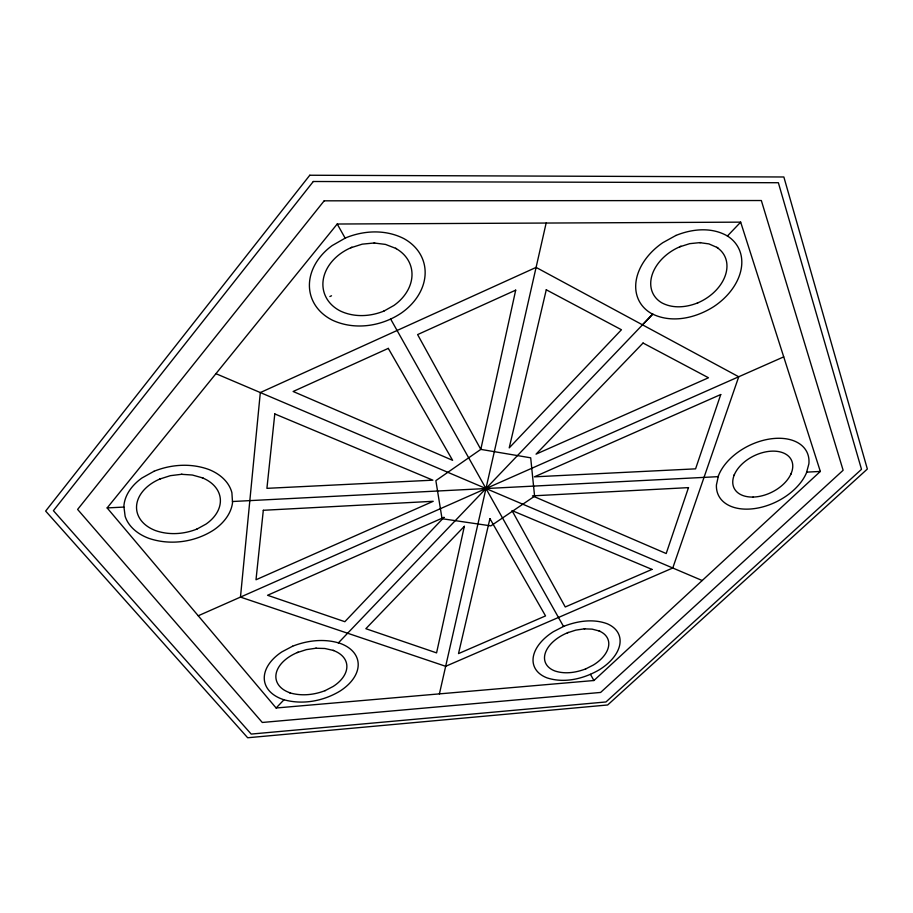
<?xml version="1.0" encoding="UTF-8"?>
<svg xmlns="http://www.w3.org/2000/svg" width="913" height="913" viewBox="0 0 913 913"><rect width="100%" height="100%" fill="white"/><g stroke="black" fill="none" stroke-linecap="round" stroke-linejoin="round"><path stroke-width="1.37" d="M439.415 693.88L546.145 223.057M734.109 475.308L734.292 474.532M790.978 474.224L791.172 473.448M107.141 507.925L337.217 224.016L740.671 222.144L820.331 471.439L593.918 680.516L276.125 707.997L107.141 507.925L123.963 507.069M276.125 707.997L284.023 699.746M338.335 642.935L652.829 314.026L642.49 324.834M727.399 236.033L740.671 222.144M383.962 311.048C370.164 316.708 354.176 317.484 340.481 311.071A45.296 35.47 -16.8 0 1 323.282 279.481A45.296 35.47 -16.8 0 1 350.775 247.788L351.893 247.149M383.643 311.23L393.925 305.456A45.296 35.47 -16.8 0 0 395.523 248.279M196.98 529.049C183.912 534.288 169.11 535.269 155.712 530.658A42.192 29.364 -8.9 0 1 136.596 505.699A42.192 29.364 -8.9 0 1 159.809 479.04L160.677 478.56M716.705 247.309A40.457 29.17 -28.9 0 1 697.897 302.808C686.439 307.441 672.927 308.834 661.708 302.774A40.457 29.17 -28.9 0 1 652.133 274.836A40.457 29.17 -28.9 0 1 679.649 246.864L680.938 246.156M196.694 529.198L205.939 524.142A42.192 29.364 -8.9 0 0 202.218 477.773M697.258 303.15L697.874 302.819M290.448 692.956A36.098 22.46 -13.3 0 1 276.08 673.999A36.098 22.46 -13.3 0 1 297.318 652.555L298.163 652.099M324.971 690.719L333.165 686.45A36.098 22.46 -13.3 0 0 332.983 650.341M585.838 668.852C576.046 672.63 565.021 674.353 554.864 670.964A33.382 20.12 -19.8 0 1 545.312 653A33.382 20.12 -19.8 0 1 567.361 632.846L568.297 632.367M585.427 669.058L593.393 665.006A33.382 20.12 -19.8 0 0 598.962 630.906M329.855 296.542L331.522 295.778M198.235 615.773L783.719 356.869M567.361 632.846L575.772 630.13L584.822 628.772M297.318 652.555L306.38 649.634L316.309 648.173M325.302 690.548C313.946 695.044 301.233 696.254 289.444 692.739M679.649 246.864L689.714 243.657L700.556 242.561M159.809 479.04L170.354 475.673L181.984 474.246M350.775 247.788L362.267 244.148L374.661 242.938M232.461 501.511L718.234 476.654M806.658 472.135L820.331 471.439M315.784 648.241L324.868 648.492L333.827 650.535M584.229 628.863L592.149 629.137L599.784 631.123M181.47 474.304L192.346 475.022L203.143 478.035M374.113 242.995L385.469 244.41L396.459 248.644M699.712 242.653L708.922 243.897L717.88 247.822M215.936 373.679L702.2 580.52M337.217 224.016L345.16 238.156M390.627 319.002L563.526 626.466M590.426 674.308L593.918 680.516M260.319 392.567L240.473 597.102L445.658 666.296L672.767 568L738.731 376.772L536.091 267.406L260.319 392.567M263.309 510.287L256.005 579.766L433.219 501.294L263.309 510.287M274.79 413.931L266.916 488.341L432.888 480.17L274.79 413.931M718.417 475.821L716.42 484.963A49.222 31.247 -26.1 0 0 754.252 508.621A49.222 31.247 -26.1 0 0 806.43 472.957L808.872 463.861A49.222 31.247 -26.1 0 0 771.223 438.788A49.222 31.247 -26.1 0 0 718.417 475.821M515.697 290.151L480.809 449.379L435.866 480.637L442.04 518.71L490.874 525.877L534.596 496.216L530.693 457.824L480.809 449.379L417.606 334.592L515.697 290.151M464.34 526.333L436.574 652.886L365.851 628.703L464.34 526.333M489.927 518.641L458.509 653.605L545.54 615.91L489.927 518.641M546.271 289.786L509.226 447.884L621.445 329.753L546.271 289.786M688.493 487.622L666.193 553.54L532.473 495.873L688.493 487.622M720.745 394.53L695.58 468.848L534.39 476.837L720.745 394.53M309.781 175.239L45.65 511.075L247.674 737.761L607.67 704.973L867.35 469.031L783.856 176.985L309.781 175.239M313.307 181.504L53.41 510.675L251.189 734.075L605.97 701.96L861.507 469.328L778.367 182.726L313.307 181.504M324.172 200.826L77.616 509.431L262.293 722.468L600.617 692.442L843.133 470.263L761.339 200.529L324.172 200.826M443.98 517.374L344.84 621.696L267.566 595.276L443.98 517.374M643.049 343.026L536.045 454.149L708.488 377.765L643.049 343.026M345.593 237.905L332.138 245.597A58.831 46.084 -16.8 0 0 332.48 320.212C354.769 330.517 381.588 326.432 401.583 312.874A58.831 46.084 -16.8 0 0 403.957 238.647C385.811 229.346 364.139 230.259 345.593 237.905M154.023 471.268L141.983 477.978A54.791 38.141 -8.9 0 0 123.871 506.384L125.138 516.336A54.791 38.141 -8.9 0 0 148.933 538.373C170.434 545.632 194.914 542.219 213.893 529.882A54.791 38.141 -8.9 0 0 232.53 502.629L231.902 492.746A54.791 38.141 -8.9 0 0 209.339 469.681C191.513 462.994 171.541 464.215 154.023 471.268M675.928 235.451L662.758 242.721A56.309 40.606 -28.9 0 0 651.197 313.376C671.272 323.887 695.706 318.203 713.955 306.494A56.309 40.606 -28.9 0 0 727.729 236.182C711.923 226.835 692.351 228.786 675.928 235.451M292.639 646.199L281.912 651.859A47.761 29.718 -13.3 0 0 283.726 699.689C302.637 705.041 323.35 701.127 340.024 691.073A47.761 29.718 -13.3 0 0 339.99 643.323C324.469 638.381 307.613 640.321 292.639 646.199M563.972 626.238L553.426 631.67A45.239 27.276 -19.8 0 0 547.195 677.937C564.645 683.517 583.727 678.804 599.202 669.845A45.239 27.276 -19.8 0 0 606.951 623.659C592.948 618.592 577.552 621 563.972 626.238M388.287 348.378L293.141 391.483L452.608 460.323L388.287 348.378M651.985 569.404L565.261 606.974L512.01 510.572L651.985 569.404M753.065 497.06A31.909 20.246 -26.1 0 0 792.199 462.081A31.909 20.246 -26.1 0 0 743.011 463.153A31.909 20.246 -26.1 0 0 753.065 497.06"/></g></svg>
